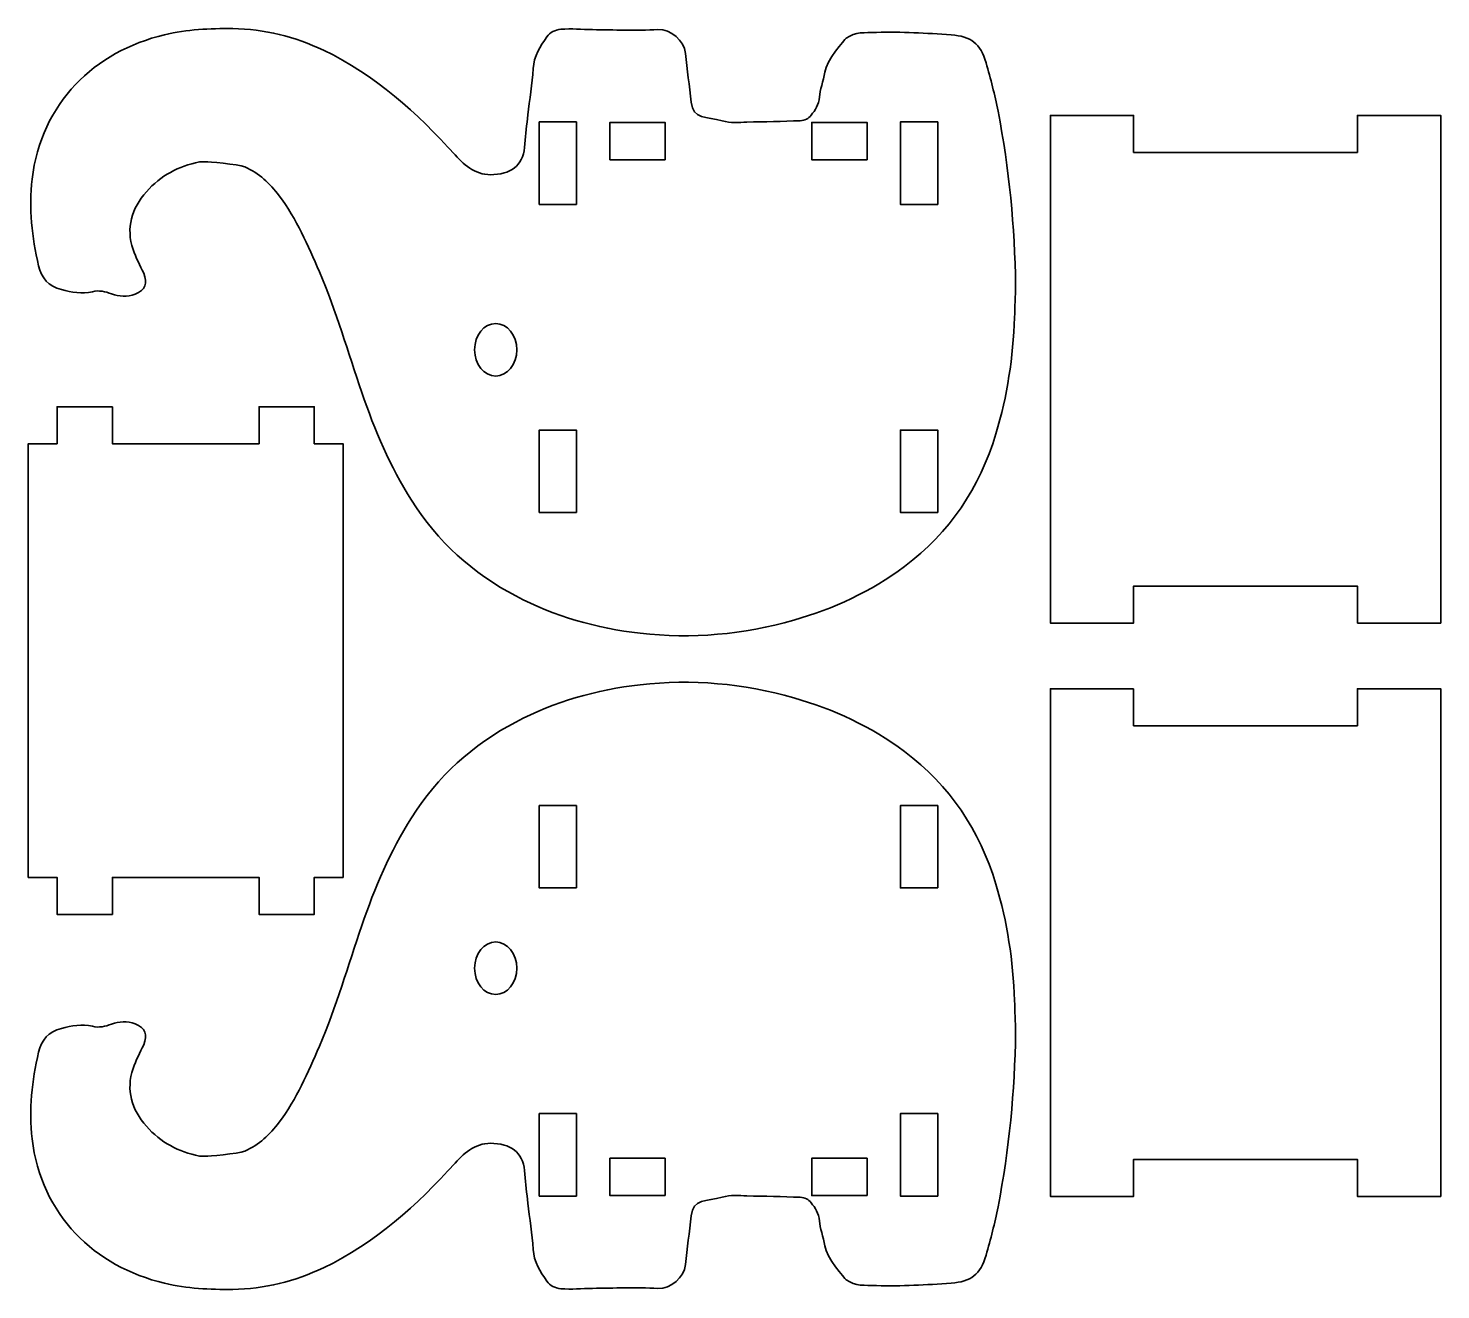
# Model space of a CAD drawing. Header units: inches. Extents: x 0.46 to 8.6, y -7.57 to -0.3.
import ezdxf

# ---------------------------------------------------------------- set-up
doc = ezdxf.new("R2010")
doc.units = ezdxf.units.IN
doc.header["$MEASUREMENT"] = 0
doc.layers.add('Layer 1', color=7, linetype='Continuous')

msp = doc.modelspace()

# ---------------------------------------------------------------- linework, layer by layer
at = {"layer": 'Layer 1', "color": 1, "lineweight": 35, "true_color": 0xff0000}
for points in [[(8.1241, -3.7286), (8.6045, -3.7286), (8.6045, -3.5154), (8.6045, -3.5086), (8.6045, -1.0223), (8.6045, -1.0154), (8.6045, -0.8023), (8.1241, -0.8023), (8.1241, -1.0154), (6.8342, -1.0154), (6.8342, -0.8023), (6.3538, -0.8023), (6.3538, -1.0154), (6.3538, -1.0223), (6.3538, -3.5086), (6.3538, -3.5154), (6.3538, -3.7286), (6.8342, -3.7286), (6.8342, -3.5154), (8.1241, -3.5154), (8.1241, -3.7286)], [(3.6221, -1.3149), (3.4071, -1.3149), (3.4071, -0.8399), (3.6221, -0.8399), (3.6221, -1.3149)], [(4.1331, -1.0576), (3.8144, -1.0576), (3.8144, -0.8426), (4.1331, -0.8426), (4.1331, -1.0576)], [(5.2972, -1.0576), (4.9785, -1.0576), (4.9785, -0.8426), (5.2972, -0.8426), (5.2972, -1.0576)], [(5.7045, -1.3149), (5.4895, -1.3149), (5.4895, -0.8399), (5.7045, -0.8399), (5.7045, -1.3149)], [(0.9464, -2.4813), (0.6277, -2.4813), (0.6277, -2.6945), (0.4615, -2.6945), (0.4615, -5.1945), (0.6277, -5.1945), (0.6277, -5.4076), (0.9464, -5.4076), (0.9464, -5.1945), (1.7918, -5.1945), (1.7918, -5.4076), (2.1105, -5.4076), (2.1105, -5.1945), (2.2767, -5.1945), (2.2767, -2.6945), (2.1105, -2.6945), (2.1105, -2.4813), (1.7918, -2.4813), (1.7918, -2.6945), (0.9464, -2.6945), (0.9464, -2.4813)], [(3.6221, -3.0906), (3.4071, -3.0906), (3.4071, -2.6156), (3.6221, -2.6156), (3.6221, -3.0906)], [(5.7045, -3.0906), (5.4895, -3.0906), (5.4895, -2.6156), (5.7045, -2.6156), (5.7045, -3.0906)], [(6.8342, -4.1072), (6.3538, -4.1072), (6.3538, -4.3203), (6.3538, -4.3272), (6.3538, -6.8135), (6.3538, -6.8203), (6.3538, -7.0335), (6.8342, -7.0335), (6.8342, -6.8203), (8.1241, -6.8203), (8.1241, -7.0335), (8.6045, -7.0335), (8.6045, -6.8203), (8.6045, -6.8135), (8.6045, -4.3272), (8.6045, -4.3203), (8.6045, -4.1072), (8.1241, -4.1072), (8.1241, -4.3203), (6.8342, -4.3203), (6.8342, -4.1072)], [(3.6221, -5.2555), (3.4071, -5.2555), (3.4071, -4.7805), (3.6221, -4.7805), (3.6221, -5.2555)], [(5.7045, -5.2555), (5.4895, -5.2555), (5.4895, -4.7805), (5.7045, -4.7805), (5.7045, -5.2555)], [(3.6221, -7.0312), (3.4071, -7.0312), (3.4071, -6.5562), (3.6221, -6.5562), (3.6221, -7.0312)], [(5.7045, -7.0312), (5.4895, -7.0312), (5.4895, -6.5562), (5.7045, -6.5562), (5.7045, -7.0312)], [(4.1331, -7.0285), (3.8144, -7.0285), (3.8144, -6.8135), (4.1331, -6.8135), (4.1331, -7.0285)], [(5.2972, -7.0285), (4.9785, -7.0285), (4.9785, -6.8135), (5.2972, -6.8135), (5.2972, -7.0285)]]:
    msp.add_lwpolyline(points, dxfattribs=at)
for points, knots in [([(6.1531, -1.7816), (6.1493, -1.444), (6.1166, -1.1095), (6.0521, -0.7777), (6.0338, -0.6831), (6.01, -0.5904), (5.9832, -0.4983), (5.9509, -0.3874), (5.8973, -0.3459), (5.7818, -0.3379), (5.6387, -0.3279), (5.4956, -0.3191), (5.3521, -0.3236), (5.2815, -0.3255), (5.2313, -0.3197), (5.1767, -0.3568), (5.1697, -0.3652), (5.0618, -0.4853), (5.053, -0.5526), (5.0467, -0.601), (5.0244, -0.6597), (5.0227, -0.6951), (5.0178, -0.7424), (4.9985, -0.7715), (4.9748, -0.801), (4.9588, -0.8216), (4.9388, -0.8314), (4.9119, -0.8326), (4.8095, -0.8373), (4.7071, -0.8382), (4.6047, -0.8406), (4.5569, -0.8417), (4.5097, -0.8481), (4.4628, -0.8336), (4.3693, -0.8048), (4.2949, -0.8288), (4.2837, -0.7256), (4.2736, -0.6317), (4.2585, -0.5384), (4.2501, -0.4444), (4.2434, -0.3701), (4.1662, -0.3045), (4.0914, -0.3077), (3.9657, -0.3131), (3.8395, -0.3096), (3.7135, -0.3076), (3.653, -0.3066), (3.5927, -0.2997), (3.532, -0.3058), (3.4981, -0.3092), (3.4696, -0.3235), (3.4512, -0.3492), (3.4121, -0.404), (3.3769, -0.4602), (3.3721, -0.5321), (3.366, -0.6215), (3.3521, -0.7103), (3.342, -0.7994), (3.3358, -0.855), (3.3286, -0.9105), (3.3252, -0.9663), (3.3183, -1.0807), (3.2602, -1.1354), (3.1459, -1.1433), (3.0462, -1.1503), (2.9833, -1.0971), (2.9224, -1.0297), (2.7029, -0.7867), (2.4623, -0.5691), (2.1634, -0.4261), (1.9984, -0.3472), (1.824, -0.3041), (1.64, -0.3019), (1.5079, -0.3002), (1.3768, -0.3066), (1.2475, -0.3372), (0.844, -0.4325), (0.5362, -0.7306), (0.4836, -1.1691), (0.4633, -1.3378), (0.4826, -1.5039), (0.5214, -1.6685), (0.5384, -1.7408), (0.5773, -1.7878), (0.6529, -1.8059), (0.7124, -1.8202), (0.7702, -1.8352), (0.8315, -1.8184), (0.8691, -1.8081), (0.9051, -1.8175), (0.9409, -1.8305), (0.986, -1.8469), (1.0321, -1.8501), (1.0776, -1.8322), (1.1361, -1.8091), (1.1523, -1.7693), (1.127, -1.7122), (1.1067, -1.6664), (1.0811, -1.6224), (1.0656, -1.575), (1.0244, -1.4494), (1.0564, -1.3386), (1.1431, -1.2417), (1.2253, -1.1499), (1.3275, -1.0934), (1.4485, -1.0704), (1.4613, -1.068), (1.4894, -1.0689), (1.4894, -1.0689), (1.4894, -1.0689), (1.6726, -1.0826), (1.7096, -1.0988), (1.7916, -1.1347), (1.8548, -1.1948), (1.9083, -1.2654), (2.0095, -1.3988), (2.0743, -1.5515), (2.1397, -1.7036), (2.2371, -1.93), (2.3048, -2.1669), (2.3845, -2.3996), (2.4587, -2.6165), (2.5473, -2.8266), (2.6709, -3.0209), (2.8221, -3.2587), (3.0231, -3.4413), (3.2721, -3.5721), (3.4969, -3.6903), (3.737, -3.7583), (3.9883, -3.7871), (4.2885, -3.8216), (4.584, -3.7939), (4.8744, -3.7118), (5.1056, -3.6464), (5.32, -3.5458), (5.5131, -3.402), (5.7748, -3.207), (5.9457, -2.9491), (6.04, -2.6381), (6.1064, -2.4192), (6.1391, -2.1952), (6.1475, -1.9668), (6.1498, -1.9051), (6.1523, -1.8434), (6.1531, -1.7816)], [0, 0, 0, 0, 1, 1, 1, 2, 2, 2, 3, 3, 3, 4, 4, 4, 5, 5, 5, 6, 6, 6, 7, 7, 7, 8, 8, 8, 9, 9, 9, 10, 10, 10, 11, 11, 11, 12, 12, 12, 13, 13, 13, 14, 14, 14, 15, 15, 15, 16, 16, 16, 17, 17, 17, 18, 18, 18, 19, 19, 19, 20, 20, 20, 21, 21, 21, 22, 22, 22, 23, 23, 23, 24, 24, 24, 25, 25, 25, 26, 26, 26, 27, 27, 27, 28, 28, 28, 29, 29, 29, 30, 30, 30, 31, 31, 31, 32, 32, 32, 33, 33, 33, 34, 34, 34, 35, 35, 35, 36, 36, 36, 37, 37, 37, 38, 38, 38, 39, 39, 39, 40, 40, 40, 41, 41, 41, 42, 42, 42, 43, 43, 43, 44, 44, 44, 45, 45, 45, 46, 46, 46, 47, 47, 47, 48, 48, 48, 48]), ([(3.2778, -2.153), (3.2778, -2.2367), (3.2234, -2.3045), (3.1564, -2.3045), (3.0893, -2.3045), (3.0349, -2.2367), (3.0349, -2.153), (3.0349, -2.0693), (3.0893, -2.0015), (3.1564, -2.0015), (3.2234, -2.0015), (3.2778, -2.0693), (3.2778, -2.153)], [0, 0, 0, 0, 1, 1, 1, 2, 2, 2, 3, 3, 3, 4, 4, 4, 4]), ([(6.1475, -5.9043), (6.1391, -5.6759), (6.1064, -5.4519), (6.04, -5.2329), (5.9457, -4.922), (5.7748, -4.6641), (5.5131, -4.4691), (5.32, -4.3253), (5.1056, -4.2247), (4.8744, -4.1593), (4.584, -4.0772), (4.2885, -4.0495), (3.9883, -4.084), (3.737, -4.1128), (3.4969, -4.1808), (3.2721, -4.2989), (3.0231, -4.4297), (2.8221, -4.6124), (2.6709, -4.8502), (2.5473, -5.0445), (2.4587, -5.2546), (2.3845, -5.4714), (2.3048, -5.7042), (2.2371, -5.9411), (2.1397, -6.1675), (2.0743, -6.3196), (2.0095, -6.4723), (1.9083, -6.6056), (1.8548, -6.6763), (1.7916, -6.7364), (1.7096, -6.7723), (1.6726, -6.7885), (1.4894, -6.8021), (1.4894, -6.8021), (1.4894, -6.8021), (1.4613, -6.8031), (1.4485, -6.8007), (1.3275, -6.7777), (1.2253, -6.7212), (1.1431, -6.6294), (1.0564, -6.5325), (1.0244, -6.4217), (1.0656, -6.2961), (1.0811, -6.2487), (1.1067, -6.2047), (1.127, -6.1589), (1.1523, -6.1018), (1.1361, -6.062), (1.0776, -6.0389), (1.0321, -6.021), (0.986, -6.0242), (0.9409, -6.0406), (0.9051, -6.0536), (0.8691, -6.063), (0.8315, -6.0527), (0.7702, -6.0359), (0.7124, -6.0509), (0.6529, -6.0652), (0.5773, -6.0833), (0.5384, -6.1303), (0.5214, -6.2026), (0.4826, -6.3672), (0.4633, -6.5333), (0.4836, -6.702), (0.5362, -7.1405), (0.844, -7.4385), (1.2475, -7.5339), (1.3768, -7.5644), (1.5079, -7.5708), (1.64, -7.5692), (1.824, -7.567), (1.9984, -7.5239), (2.1634, -7.445), (2.4623, -7.302), (2.7029, -7.0844), (2.9224, -6.8414), (2.9833, -6.774), (3.0462, -6.7208), (3.1459, -6.7278), (3.2602, -6.7357), (3.3183, -6.7903), (3.3252, -6.9048), (3.3286, -6.9606), (3.3358, -7.0161), (3.342, -7.0717), (3.3521, -7.1608), (3.366, -7.2496), (3.3721, -7.339), (3.3769, -7.4109), (3.4121, -7.4671), (3.4512, -7.5219), (3.4696, -7.5476), (3.4981, -7.5619), (3.532, -7.5653), (3.5927, -7.5714), (3.653, -7.5645), (3.7135, -7.5635), (3.8395, -7.5615), (3.9657, -7.558), (4.0914, -7.5634), (4.1662, -7.5666), (4.2434, -7.501), (4.2501, -7.4266), (4.2585, -7.3327), (4.2736, -7.2393), (4.2837, -7.1455), (4.2949, -7.0423), (4.3693, -7.0663), (4.4628, -7.0375), (4.5097, -7.023), (4.5569, -7.0294), (4.6047, -7.0305), (4.7071, -7.0328), (4.8095, -7.0338), (4.9119, -7.0385), (4.9388, -7.0397), (4.9588, -7.0495), (4.9748, -7.0701), (4.9985, -7.0996), (5.0178, -7.1287), (5.0227, -7.176), (5.0244, -7.2114), (5.0467, -7.2701), (5.053, -7.3185), (5.0618, -7.3858), (5.1697, -7.5059), (5.1767, -7.5143), (5.2313, -7.5514), (5.2815, -7.5456), (5.3521, -7.5475), (5.4956, -7.552), (5.6387, -7.5432), (5.7818, -7.5332), (5.8973, -7.5251), (5.9509, -7.4837), (5.9832, -7.3728), (6.01, -7.2807), (6.0338, -7.188), (6.0521, -7.0934), (6.1166, -6.7616), (6.1493, -6.4271), (6.1531, -6.0895), (6.1523, -6.0277), (6.1498, -5.966), (6.1475, -5.9043)], [0, 0, 0, 0, 1, 1, 1, 2, 2, 2, 3, 3, 3, 4, 4, 4, 5, 5, 5, 6, 6, 6, 7, 7, 7, 8, 8, 8, 9, 9, 9, 10, 10, 10, 11, 11, 11, 12, 12, 12, 13, 13, 13, 14, 14, 14, 15, 15, 15, 16, 16, 16, 17, 17, 17, 18, 18, 18, 19, 19, 19, 20, 20, 20, 21, 21, 21, 22, 22, 22, 23, 23, 23, 24, 24, 24, 25, 25, 25, 26, 26, 26, 27, 27, 27, 28, 28, 28, 29, 29, 29, 30, 30, 30, 31, 31, 31, 32, 32, 32, 33, 33, 33, 34, 34, 34, 35, 35, 35, 36, 36, 36, 37, 37, 37, 38, 38, 38, 39, 39, 39, 40, 40, 40, 41, 41, 41, 42, 42, 42, 43, 43, 43, 44, 44, 44, 45, 45, 45, 46, 46, 46, 47, 47, 47, 48, 48, 48, 48]), ([(3.1564, -5.8696), (3.0893, -5.8696), (3.0349, -5.8018), (3.0349, -5.7181), (3.0349, -5.6344), (3.0893, -5.5666), (3.1564, -5.5666), (3.2234, -5.5666), (3.2778, -5.6344), (3.2778, -5.7181), (3.2778, -5.8018), (3.2234, -5.8696), (3.1564, -5.8696)], [0, 0, 0, 0, 1, 1, 1, 2, 2, 2, 3, 3, 3, 4, 4, 4, 4])]:
    msp.add_open_spline(points, degree=3, knots=knots, dxfattribs=at)

doc.saveas('drawing.dxf')
